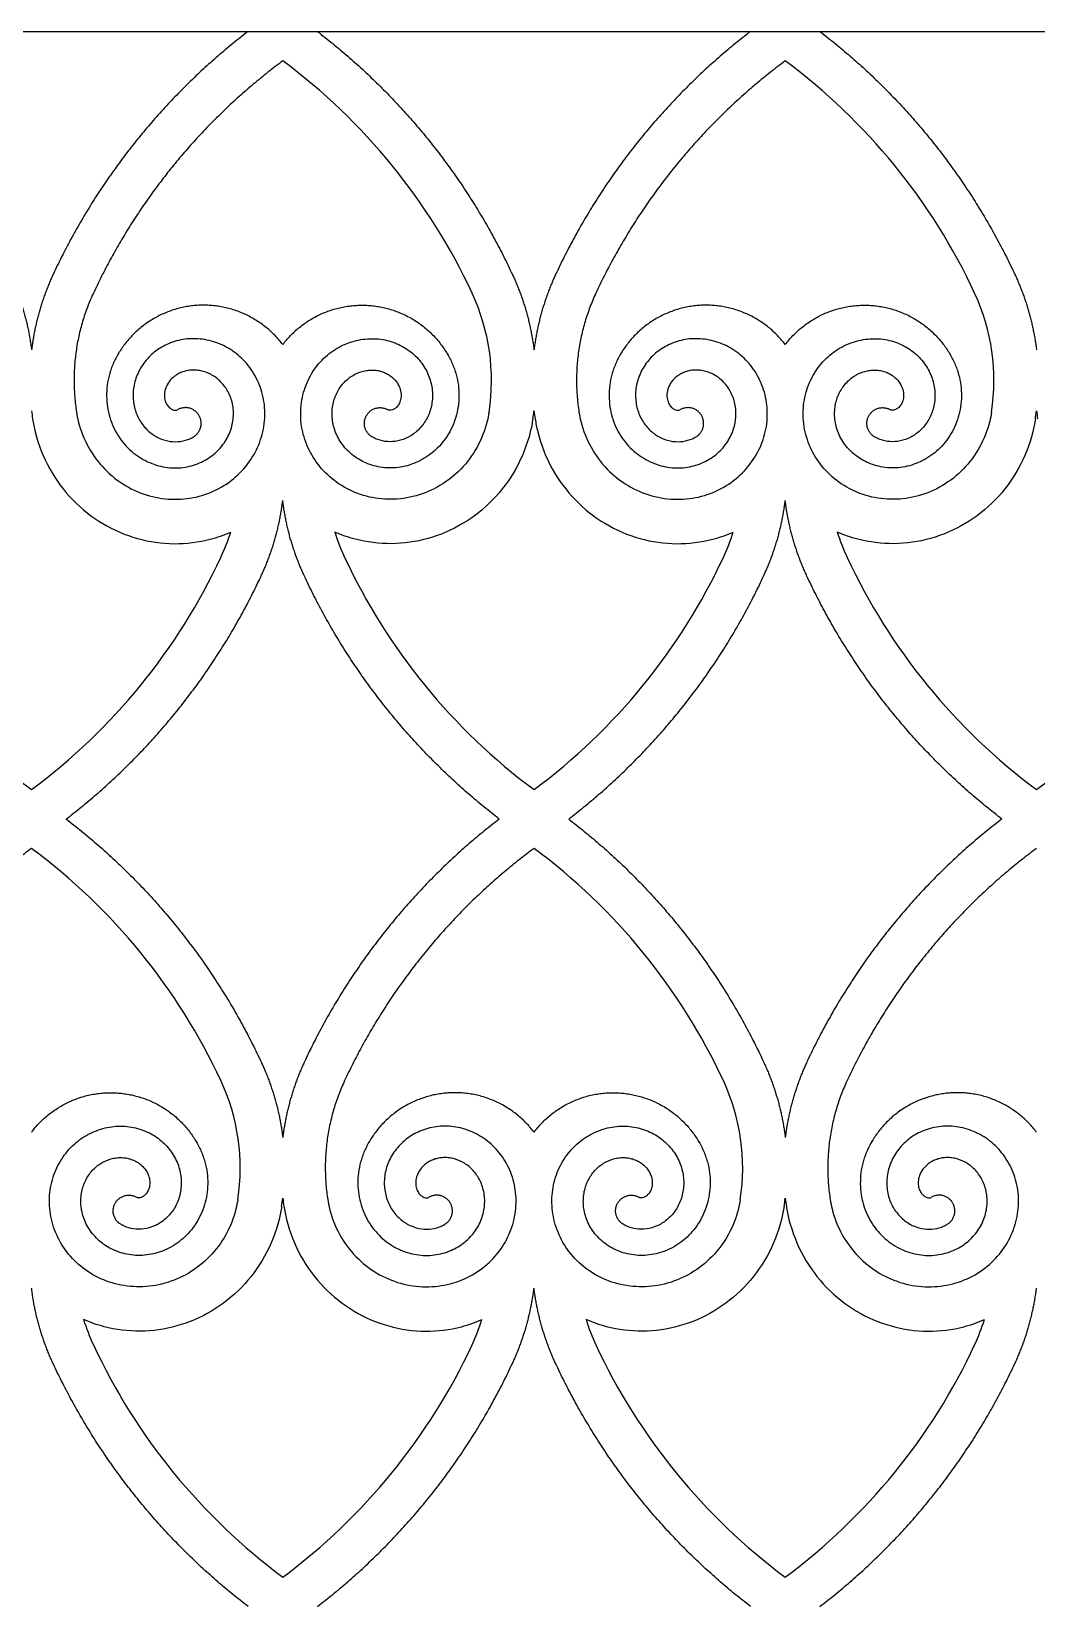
# Model space of a CAD drawing. Header units: millimetres. Extents: x -101 to 102, y -117 to 99.
# Drawn here: x 10.43 to 30.85, y -84.32 to -52.29 of the extents above; entities that cross this region are included whole.
import ezdxf

# ---------------------------------------------------------------- set-up
doc = ezdxf.new("R2010")
doc.units = ezdxf.units.MM
doc.header["$MEASUREMENT"] = 0
doc.layers.add('Layer 03', color=5, linetype='Continuous')

msp = doc.modelspace()

# ---------------------------------------------------------------- linework, layer by layer
at = {"layer": 'Layer 03'}
msp.add_line((0.212, -52.292), (51.282, -52.292), dxfattribs=at)
for centre, radius, start, end in [((8.121, -62.861), 12.425, 24.9889, 53.3772), ((18.335, -62.861), 12.425, 24.9889, 53.3772), ((15.577, -59.386), 4.198, 351.1753, 24.9886), ((25.791, -59.386), 4.198, 351.1753, 24.9886), ((15.488, -59.386), 5.1, 186.9641, 188.8247), ((15.577, -59.386), 5.1, 351.1753, 353.0359), ((25.702, -59.386), 5.1, 186.9641, 188.8247), ((25.791, -59.386), 5.1, 351.1753, 353.0359), ((35.916, -59.386), 5.1, 186.9641, 188.8247), ((10.47, -61.212), 4.198, 335.0114, 342.5582), ((20.595, -61.212), 4.198, 197.4418, 204.9886), ((20.684, -61.212), 4.198, 335.0114, 342.5582), ((30.809, -61.212), 4.198, 197.4418, 204.9886), ((17.838, -57.736), 12.425, 204.9889, 233.3772), ((3.014, -57.736), 12.425, 306.6228, 335.0111), ((28.052, -57.736), 12.425, 204.9889, 233.3772), ((13.228, -57.736), 12.425, 306.6228, 335.0111), ((38.266, -57.736), 12.425, 204.9889, 233.3772), ((23.442, -57.736), 12.425, 306.6228, 335.0111), ((3.014, -78.875), 12.425, 24.9889, 53.3772), ((13.228, -78.875), 12.425, 24.9889, 53.3772), ((10.47, -75.4), 4.198, 351.1753, 24.9886), ((20.684, -75.4), 4.198, 351.1753, 24.9886), ((10.47, -75.4), 5.1, 351.1753, 353.0359), ((20.595, -75.4), 5.1, 186.9641, 188.8247), ((20.684, -75.4), 5.1, 351.1753, 353.0359), ((30.809, -75.4), 5.1, 186.9641, 188.8247), ((15.488, -77.225), 4.198, 197.4418, 204.9886), ((15.577, -77.225), 4.198, 335.0114, 342.5582), ((25.702, -77.225), 4.198, 197.4418, 204.9886), ((25.791, -77.225), 4.198, 335.0114, 342.5582), ((22.945, -73.75), 12.425, 204.9889, 233.3772), ((8.121, -73.75), 12.425, 306.6228, 335.0111), ((33.159, -73.75), 12.425, 204.9889, 233.3772), ((18.335, -73.75), 12.425, 306.6228, 335.0111)]:
    msp.add_arc(centre, radius, start, end, dxfattribs=at)
for points, weights in [([(14.827, -52.292), (12.242, -54.277), (10.865, -57.232)], [0.998103778239, 0.970449936113, 1]), ([(16.238, -52.292), (18.823, -54.277), (20.2, -57.232)], [0.998103778239, 0.970449936113, 1]), ([(25.041, -52.292), (22.456, -54.277), (21.08, -57.232)], [0.998103778239, 0.970449936113, 1]), ([(26.452, -52.292), (29.037, -54.277), (30.414, -57.232)], [0.998103778239, 0.970449936113, 1]), ([(15.533, -52.889), (13.01, -54.764), (11.683, -57.613)], [1, 0.969470677396, 1]), ([(25.747, -52.889), (23.225, -54.764), (21.897, -57.613)], [1, 0.969470677396, 1]), ([(9.986, -57.232), (10.328, -57.965), (10.426, -58.768)], [1, 0.976971502449, 0.978482912345]), ([(10.865, -57.232), (10.524, -57.965), (10.426, -58.768)], [1, 0.976971502449, 0.978482912345]), ([(20.2, -57.232), (20.542, -57.965), (20.64, -58.768)], [1, 0.976971502449, 0.978482912345]), ([(21.08, -57.232), (20.738, -57.965), (20.64, -58.768)], [1, 0.976971502449, 0.978482912345]), ([(30.414, -57.232), (30.756, -57.965), (30.854, -58.768)], [1, 0.976971502449, 0.978482912345]), ([(11.683, -57.613), (11.144, -58.769), (11.34, -60.03)], [1, 0.956780634448, 1]), ([(21.897, -57.613), (21.358, -58.769), (21.554, -60.03)], [1, 0.956780634448, 1]), ([(15.093, -63.366), (15.435, -62.633), (15.533, -61.83)], [1, 0.976971502449, 0.978482912345]), ([(15.972, -63.366), (15.631, -62.633), (15.533, -61.83)], [1, 0.976971502449, 0.978482912345]), ([(25.307, -63.366), (25.649, -62.633), (25.747, -61.83)], [1, 0.976971502449, 0.978482912345]), ([(26.187, -63.366), (25.845, -62.633), (25.747, -61.83)], [1, 0.976971502449, 0.978482912345]), ([(11.131, -68.306), (13.716, -66.32), (15.093, -63.366)], [0.998103778239, 0.970449936113, 1]), ([(19.934, -68.306), (17.349, -66.32), (15.972, -63.366)], [0.998103778239, 0.970449936113, 1]), ([(21.345, -68.306), (23.93, -66.32), (25.307, -63.366)], [0.998103778239, 0.970449936113, 1]), ([(30.148, -68.306), (27.563, -66.32), (26.187, -63.366)], [0.998103778239, 0.970449936113, 1]), ([(11.131, -68.306), (13.716, -70.291), (15.093, -73.245)], [0.998103778239, 0.970449936113, 1]), ([(19.934, -68.306), (17.349, -70.291), (15.972, -73.245)], [0.998103778239, 0.970449936113, 1]), ([(21.345, -68.306), (23.93, -70.291), (25.307, -73.245)], [0.998103778239, 0.970449936113, 1]), ([(30.148, -68.306), (27.563, -70.291), (26.187, -73.245)], [0.998103778239, 0.970449936113, 1]), ([(10.426, -68.903), (7.903, -70.778), (6.576, -73.626)], [1, 0.969470677396, 1]), ([(20.64, -68.903), (18.118, -70.778), (16.79, -73.626)], [1, 0.969470677396, 1]), ([(30.854, -68.903), (28.332, -70.778), (27.004, -73.626)], [1, 0.969470677396, 1]), ([(15.093, -73.245), (15.435, -73.978), (15.533, -74.781)], [1, 0.976971502449, 0.978482912345]), ([(15.972, -73.245), (15.631, -73.978), (15.533, -74.781)], [1, 0.976971502449, 0.978482912345]), ([(25.307, -73.245), (25.649, -73.978), (25.747, -74.781)], [1, 0.976971502449, 0.978482912345]), ([(26.187, -73.245), (25.845, -73.978), (25.747, -74.781)], [1, 0.976971502449, 0.978482912345]), ([(16.79, -73.626), (16.251, -74.783), (16.447, -76.044)], [1, 0.956780634448, 1]), ([(27.004, -73.626), (26.465, -74.783), (26.661, -76.044)], [1, 0.956780634448, 1]), ([(10.865, -79.38), (10.524, -78.647), (10.426, -77.844)], [1, 0.976971502449, 0.978482912345]), ([(20.2, -79.38), (20.542, -78.647), (20.64, -77.844)], [1, 0.976971502449, 0.978482912345]), ([(21.08, -79.38), (20.738, -78.647), (20.64, -77.844)], [1, 0.976971502449, 0.978482912345]), ([(30.414, -79.38), (30.756, -78.647), (30.854, -77.844)], [1, 0.976971502449, 0.978482912345]), ([(14.827, -84.319), (12.242, -82.334), (10.865, -79.38)], [0.998103778239, 0.970449936113, 1]), ([(16.238, -84.319), (18.823, -82.334), (20.2, -79.38)], [0.998103778239, 0.970449936113, 1]), ([(25.041, -84.319), (22.456, -82.334), (21.08, -79.38)], [0.998103778239, 0.970449936113, 1]), ([(26.452, -84.319), (29.037, -82.334), (30.414, -79.38)], [0.998103778239, 0.970449936113, 1])]:
    msp.add_rational_spline(points, weights, degree=2, dxfattribs=at)
for points, weights, knots in [([(15.533, -58.66), (14.879, -57.793), (13.795, -57.862), (12.711, -57.931), (12.172, -58.874)], [1, 0.880475126004, 1, 0.880475126004, 1], [1.841527, 1.841527, 1.841527, 3.401903, 3.401903, 4.962279, 4.962279, 4.962279]), ([(15.533, -58.66), (16.187, -57.793), (17.271, -57.862), (18.354, -57.931), (18.893, -58.874)], [1, 0.880475126003, 1, 0.880475126003, 1], [1.841527, 1.841527, 1.841527, 3.401903, 3.401903, 4.962279, 4.962279, 4.962279]), ([(25.747, -58.66), (25.093, -57.793), (24.009, -57.862), (22.925, -57.931), (22.386, -58.874)], [1, 0.880475126004, 1, 0.880475126004, 1], [1.841527, 1.841527, 1.841527, 3.401903, 3.401903, 4.962279, 4.962279, 4.962279]), ([(25.747, -58.66), (26.401, -57.793), (27.485, -57.862), (28.568, -57.931), (29.107, -58.874)], [1, 0.880475126003, 1, 0.880475126003, 1], [1.841527, 1.841527, 1.841527, 3.401903, 3.401903, 4.962279, 4.962279, 4.962279]), ([(13.72, -60.534), (13.993, -60.369), (13.828, -60.095), (13.663, -59.822), (13.39, -59.987)], [1, 0.707106781187, 1, 0.707106781187, 1], [0, 0, 0, 0.392676, 0.392676, 0.785352, 0.785352, 0.785352]), ([(17.346, -60.534), (17.072, -60.369), (17.238, -60.095), (17.403, -59.822), (17.676, -59.987)], [1, 0.707106781187, 1, 0.707106781187, 1], [0, 0, 0, 0.392676, 0.392676, 0.785352, 0.785352, 0.785352]), ([(23.934, -60.534), (24.207, -60.369), (24.042, -60.095), (23.877, -59.822), (23.604, -59.987)], [1, 0.707106781187, 1, 0.707106781187, 1], [0, 0, 0, 0.392676, 0.392676, 0.785352, 0.785352, 0.785352]), ([(27.56, -60.534), (27.287, -60.369), (27.452, -60.095), (27.617, -59.822), (27.89, -59.987)], [1, 0.707106781187, 1, 0.707106781187, 1], [0, 0, 0, 0.392676, 0.392676, 0.785352, 0.785352, 0.785352]), ([(10.426, -74.674), (11.08, -73.807), (12.163, -73.876), (13.247, -73.945), (13.786, -74.887)], [1, 0.880475126003, 1, 0.880475126003, 1], [1.841527, 1.841527, 1.841527, 3.401903, 3.401903, 4.962279, 4.962279, 4.962279]), ([(20.64, -74.674), (19.986, -73.807), (18.902, -73.876), (17.818, -73.945), (17.279, -74.887)], [1, 0.880475126004, 1, 0.880475126004, 1], [1.841527, 1.841527, 1.841527, 3.401903, 3.401903, 4.962279, 4.962279, 4.962279]), ([(20.64, -74.674), (21.294, -73.807), (22.378, -73.876), (23.461, -73.945), (24, -74.887)], [1, 0.880475126003, 1, 0.880475126003, 1], [1.841527, 1.841527, 1.841527, 3.401903, 3.401903, 4.962279, 4.962279, 4.962279]), ([(30.854, -74.674), (30.2, -73.807), (29.116, -73.876), (28.032, -73.945), (27.493, -74.887)], [1, 0.880475126004, 1, 0.880475126004, 1], [1.841527, 1.841527, 1.841527, 3.401903, 3.401903, 4.962279, 4.962279, 4.962279]), ([(12.239, -76.547), (11.965, -76.382), (12.131, -76.109), (12.296, -75.836), (12.569, -76.001)], [1, 0.707106781187, 1, 0.707106781187, 1], [0, 0, 0, 0.392676, 0.392676, 0.785352, 0.785352, 0.785352]), ([(18.827, -76.547), (19.1, -76.382), (18.935, -76.109), (18.77, -75.836), (18.497, -76.001)], [1, 0.707106781187, 1, 0.707106781187, 1], [0, 0, 0, 0.392676, 0.392676, 0.785352, 0.785352, 0.785352]), ([(22.453, -76.547), (22.179, -76.382), (22.345, -76.109), (22.51, -75.836), (22.783, -76.001)], [1, 0.707106781187, 1, 0.707106781187, 1], [0, 0, 0, 0.392676, 0.392676, 0.785352, 0.785352, 0.785352]), ([(29.041, -76.547), (29.314, -76.382), (29.149, -76.109), (28.984, -75.836), (28.711, -76.001)], [1, 0.707106781187, 1, 0.707106781187, 1], [0, 0, 0, 0.392676, 0.392676, 0.785352, 0.785352, 0.785352])]:
    msp.add_rational_spline(points, weights, degree=2, knots=knots, dxfattribs=at)
for points, knots in [([(11.34, -60.03), (11.349, -60.094), (11.4, -60.345), (11.564, -60.759), (11.898, -61.208), (12.327, -61.546), (12.818, -61.756), (13.334, -61.828), (13.838, -61.764), (14.296, -61.576), (14.678, -61.282), (14.962, -60.909), (15.134, -60.487), (15.188, -60.047), (15.126, -59.622), (14.96, -59.239), (14.708, -58.924), (14.392, -58.693), (14.038, -58.559), (13.674, -58.523), (13.327, -58.583), (13.019, -58.727), (12.77, -58.938), (12.594, -59.198), (12.497, -59.483), (12.48, -59.77), (12.537, -60.039), (12.659, -60.272), (12.83, -60.454), (13.032, -60.577), (13.249, -60.637), (13.46, -60.635), (13.616, -60.59), (13.696, -60.548), (13.72, -60.534)], [0.11115, 0.11115, 0.11115, 0.11115, 0.125, 0.166667, 0.208333, 0.25, 0.291667, 0.333333, 0.375, 0.416667, 0.458333, 0.5, 0.541667, 0.583333, 0.625, 0.666667, 0.708333, 0.75, 0.791667, 0.833333, 0.875, 0.916667, 0.958333, 1, 1.041667, 1.083333, 1.125, 1.166667, 1.208333, 1.25, 1.291667, 1.333333, 1.375, 1.39359, 1.39359, 1.39359, 1.39359]), ([(19.726, -60.03), (19.716, -60.094), (19.666, -60.345), (19.502, -60.759), (19.168, -61.208), (18.738, -61.546), (18.247, -61.756), (17.731, -61.828), (17.227, -61.764), (16.77, -61.576), (16.387, -61.282), (16.103, -60.909), (15.931, -60.487), (15.878, -60.047), (15.939, -59.622), (16.105, -59.239), (16.358, -58.924), (16.674, -58.693), (17.027, -58.559), (17.391, -58.523), (17.739, -58.583), (18.046, -58.727), (18.295, -58.938), (18.472, -59.198), (18.569, -59.483), (18.586, -59.77), (18.528, -60.039), (18.407, -60.272), (18.236, -60.454), (18.033, -60.577), (17.817, -60.637), (17.605, -60.635), (17.45, -60.59), (17.369, -60.548), (17.346, -60.534)], [25.86995, 25.86995, 25.86995, 25.86995, 25.883801, 25.925467, 25.967134, 26.008801, 26.050467, 26.092134, 26.133801, 26.175467, 26.217134, 26.258801, 26.300467, 26.342134, 26.383801, 26.425467, 26.467134, 26.508801, 26.550467, 26.592134, 26.633801, 26.675467, 26.717134, 26.758801, 26.800467, 26.842134, 26.883801, 26.925467, 26.967134, 27.008801, 27.050467, 27.092134, 27.133801, 27.152391, 27.152391, 27.152391, 27.152391]), ([(21.554, -60.03), (21.564, -60.094), (21.614, -60.345), (21.778, -60.759), (22.112, -61.208), (22.541, -61.546), (23.032, -61.756), (23.548, -61.828), (24.052, -61.764), (24.51, -61.576), (24.892, -61.282), (25.176, -60.909), (25.348, -60.487), (25.402, -60.047), (25.34, -59.622), (25.174, -59.239), (24.922, -58.924), (24.606, -58.693), (24.252, -58.559), (23.888, -58.523), (23.541, -58.583), (23.233, -58.727), (22.985, -58.938), (22.808, -59.198), (22.711, -59.483), (22.694, -59.77), (22.751, -60.039), (22.873, -60.272), (23.044, -60.454), (23.246, -60.577), (23.463, -60.637), (23.674, -60.635), (23.83, -60.59), (23.91, -60.548), (23.934, -60.534)], [0.11115, 0.11115, 0.11115, 0.11115, 0.125, 0.166667, 0.208333, 0.25, 0.291667, 0.333333, 0.375, 0.416667, 0.458333, 0.5, 0.541667, 0.583333, 0.625, 0.666667, 0.708333, 0.75, 0.791667, 0.833333, 0.875, 0.916667, 0.958333, 1, 1.041667, 1.083333, 1.125, 1.166667, 1.208333, 1.25, 1.291667, 1.333333, 1.375, 1.39359, 1.39359, 1.39359, 1.39359]), ([(29.94, -60.03), (29.93, -60.094), (29.88, -60.345), (29.716, -60.759), (29.382, -61.208), (28.952, -61.546), (28.461, -61.756), (27.945, -61.828), (27.441, -61.764), (26.984, -61.576), (26.601, -61.282), (26.317, -60.909), (26.145, -60.487), (26.092, -60.047), (26.153, -59.622), (26.319, -59.239), (26.572, -58.924), (26.888, -58.693), (27.241, -58.559), (27.605, -58.523), (27.953, -58.583), (28.26, -58.727), (28.509, -58.938), (28.686, -59.198), (28.783, -59.483), (28.8, -59.77), (28.742, -60.039), (28.621, -60.272), (28.45, -60.454), (28.247, -60.577), (28.031, -60.637), (27.819, -60.635), (27.664, -60.59), (27.583, -60.548), (27.56, -60.534)], [25.86995, 25.86995, 25.86995, 25.86995, 25.883801, 25.925467, 25.967134, 26.008801, 26.050467, 26.092134, 26.133801, 26.175467, 26.217134, 26.258801, 26.300467, 26.342134, 26.383801, 26.425467, 26.467134, 26.508801, 26.550467, 26.592134, 26.633801, 26.675467, 26.717134, 26.758801, 26.800467, 26.842134, 26.883801, 26.925467, 26.967134, 27.008801, 27.050467, 27.092134, 27.133801, 27.152391, 27.152391, 27.152391, 27.152391]), ([(12.194, -58.838), (12.154, -58.903), (12.083, -59.043), (12.004, -59.26), (11.959, -59.484), (11.947, -59.707), (11.964, -59.927), (12.012, -60.138), (12.087, -60.337), (12.188, -60.521), (12.311, -60.686), (12.499, -60.875), (12.772, -61.054), (13.137, -61.167), (13.503, -61.174), (13.843, -61.083), (14.132, -60.909), (14.316, -60.71), (14.422, -60.531), (14.48, -60.391), (14.517, -60.249), (14.533, -60.107), (14.529, -59.967), (14.499, -59.79), (14.419, -59.59), (14.266, -59.394), (14.078, -59.256), (13.903, -59.194), (13.765, -59.176), (13.665, -59.177), (13.571, -59.191), (13.483, -59.218), (13.403, -59.255), (13.311, -59.316), (13.22, -59.407), (13.151, -59.534), (13.123, -59.66), (13.131, -59.774), (13.166, -59.867), (13.216, -59.934), (13.271, -59.975), (13.316, -59.992), (13.346, -59.996), (13.366, -59.995), (13.379, -59.992), (13.39, -59.987)], [0, 0, 0, 0, 0.180595, 0.36632, 0.542513, 0.716755, 0.890146, 1.059375, 1.225711, 1.389332, 1.550388, 1.708157, 2.015484, 2.311372, 2.595812, 2.868796, 3.13032, 3.380379, 3.500961, 3.618964, 3.733805, 3.84607, 3.955185, 4.061688, 4.265809, 4.458424, 4.63954, 4.809162, 4.889786, 4.967278, 5.042164, 5.113871, 5.182991, 5.248922, 5.372409, 5.484305, 5.58458, 5.673196, 5.750106, 5.815254, 5.868572, 5.909956, 5.925989, 5.939391, 5.956282, 5.956282, 5.956282, 5.956282]), ([(18.872, -58.838), (18.912, -58.903), (18.982, -59.043), (19.062, -59.26), (19.107, -59.484), (19.119, -59.707), (19.101, -59.927), (19.054, -60.138), (18.978, -60.337), (18.878, -60.521), (18.754, -60.686), (18.566, -60.875), (18.293, -61.054), (17.929, -61.167), (17.562, -61.174), (17.222, -61.083), (16.934, -60.909), (16.749, -60.71), (16.643, -60.531), (16.585, -60.391), (16.549, -60.249), (16.533, -60.107), (16.537, -59.967), (16.567, -59.79), (16.647, -59.59), (16.799, -59.394), (16.988, -59.256), (17.162, -59.194), (17.301, -59.176), (17.4, -59.177), (17.495, -59.191), (17.583, -59.218), (17.662, -59.255), (17.755, -59.316), (17.846, -59.407), (17.915, -59.534), (17.942, -59.66), (17.934, -59.774), (17.899, -59.867), (17.849, -59.934), (17.794, -59.975), (17.749, -59.992), (17.719, -59.996), (17.7, -59.995), (17.687, -59.992), (17.676, -59.987)], [0, 0, 0, 0, 0.180595, 0.36632, 0.542513, 0.716755, 0.890146, 1.059375, 1.225711, 1.389332, 1.550388, 1.708157, 2.015484, 2.311372, 2.595812, 2.868796, 3.13032, 3.380379, 3.500961, 3.618964, 3.733805, 3.84607, 3.955185, 4.061688, 4.265809, 4.458424, 4.63954, 4.809162, 4.889786, 4.967278, 5.042164, 5.113871, 5.182991, 5.248922, 5.372409, 5.484305, 5.58458, 5.673196, 5.750106, 5.815254, 5.868572, 5.909956, 5.925989, 5.939391, 5.956282, 5.956282, 5.956282, 5.956282]), ([(22.408, -58.838), (22.368, -58.903), (22.297, -59.043), (22.218, -59.26), (22.173, -59.484), (22.161, -59.707), (22.179, -59.927), (22.226, -60.138), (22.301, -60.337), (22.402, -60.521), (22.525, -60.686), (22.713, -60.875), (22.987, -61.054), (23.351, -61.167), (23.717, -61.174), (24.057, -61.083), (24.346, -60.909), (24.53, -60.71), (24.636, -60.531), (24.694, -60.391), (24.731, -60.249), (24.747, -60.107), (24.743, -59.967), (24.713, -59.79), (24.633, -59.59), (24.481, -59.394), (24.292, -59.256), (24.117, -59.194), (23.979, -59.176), (23.879, -59.177), (23.785, -59.191), (23.697, -59.218), (23.617, -59.255), (23.525, -59.316), (23.434, -59.407), (23.365, -59.534), (23.337, -59.66), (23.345, -59.774), (23.38, -59.867), (23.43, -59.934), (23.486, -59.975), (23.53, -59.992), (23.56, -59.996), (23.58, -59.995), (23.593, -59.992), (23.604, -59.987)], [0, 0, 0, 0, 0.180595, 0.36632, 0.542513, 0.716755, 0.890146, 1.059375, 1.225711, 1.389332, 1.550388, 1.708157, 2.015484, 2.311372, 2.595812, 2.868796, 3.13032, 3.380379, 3.500961, 3.618964, 3.733805, 3.84607, 3.955185, 4.061688, 4.265809, 4.458424, 4.63954, 4.809162, 4.889786, 4.967278, 5.042164, 5.113871, 5.182991, 5.248922, 5.372409, 5.484305, 5.58458, 5.673196, 5.750106, 5.815254, 5.868572, 5.909956, 5.925989, 5.939391, 5.956282, 5.956282, 5.956282, 5.956282]), ([(29.086, -58.838), (29.126, -58.903), (29.196, -59.043), (29.276, -59.26), (29.321, -59.484), (29.333, -59.707), (29.315, -59.927), (29.268, -60.138), (29.192, -60.337), (29.092, -60.521), (28.968, -60.686), (28.78, -60.875), (28.507, -61.054), (28.143, -61.167), (27.776, -61.174), (27.437, -61.083), (27.148, -60.909), (26.963, -60.71), (26.857, -60.531), (26.799, -60.391), (26.763, -60.249), (26.747, -60.107), (26.751, -59.967), (26.781, -59.79), (26.861, -59.59), (27.013, -59.394), (27.202, -59.256), (27.376, -59.194), (27.515, -59.176), (27.614, -59.177), (27.709, -59.191), (27.797, -59.218), (27.876, -59.255), (27.969, -59.316), (28.06, -59.407), (28.129, -59.534), (28.156, -59.66), (28.148, -59.774), (28.114, -59.867), (28.063, -59.934), (28.008, -59.975), (27.963, -59.992), (27.933, -59.996), (27.914, -59.995), (27.901, -59.992), (27.89, -59.987)], [0, 0, 0, 0, 0.180595, 0.36632, 0.542513, 0.716755, 0.890146, 1.059375, 1.225711, 1.389332, 1.550388, 1.708157, 2.015484, 2.311372, 2.595812, 2.868796, 3.13032, 3.380379, 3.500961, 3.618964, 3.733805, 3.84607, 3.955185, 4.061688, 4.265809, 4.458424, 4.63954, 4.809162, 4.889786, 4.967278, 5.042164, 5.113871, 5.182991, 5.248922, 5.372409, 5.484305, 5.58458, 5.673196, 5.750106, 5.815254, 5.868572, 5.909956, 5.925989, 5.939391, 5.956282, 5.956282, 5.956282, 5.956282]), ([(10.448, -60.168), (10.462, -60.258), (10.533, -60.61), (10.762, -61.196), (11.238, -61.839), (11.855, -62.327), (12.567, -62.633), (13.32, -62.74), (13.967, -62.66), (14.341, -62.53), (14.475, -62.47)], [13.405111, 13.405111, 13.405111, 13.405111, 13.617468, 14.249224, 14.869986, 15.481048, 16.082011, 16.673001, 17.253995, 17.600011, 17.600011, 17.600011, 17.600011]), ([(20.617, -60.168), (20.603, -60.258), (20.533, -60.61), (20.303, -61.196), (19.827, -61.839), (19.21, -62.327), (18.499, -62.633), (17.745, -62.74), (17.098, -62.66), (16.725, -62.53), (16.59, -62.47)], [13.405111, 13.405111, 13.405111, 13.405111, 13.617468, 14.249224, 14.869986, 15.481048, 16.082011, 16.673001, 17.253995, 17.600011, 17.600011, 17.600011, 17.600011]), ([(20.663, -60.168), (20.676, -60.258), (20.747, -60.61), (20.977, -61.196), (21.453, -61.839), (22.069, -62.327), (22.781, -62.633), (23.534, -62.74), (24.181, -62.66), (24.555, -62.53), (24.69, -62.47)], [13.405111, 13.405111, 13.405111, 13.405111, 13.617468, 14.249224, 14.869986, 15.481048, 16.082011, 16.673001, 17.253995, 17.600011, 17.600011, 17.600011, 17.600011]), ([(30.831, -60.168), (30.817, -60.258), (30.747, -60.61), (30.517, -61.196), (30.041, -61.839), (29.424, -62.327), (28.713, -62.633), (27.959, -62.74), (27.312, -62.66), (26.939, -62.53), (26.804, -62.47)], [13.405111, 13.405111, 13.405111, 13.405111, 13.617468, 14.249224, 14.869986, 15.481048, 16.082011, 16.673001, 17.253995, 17.600011, 17.600011, 17.600011, 17.600011]), ([(14.619, -76.044), (14.609, -76.107), (14.559, -76.359), (14.395, -76.773), (14.061, -77.222), (13.631, -77.56), (13.14, -77.769), (12.624, -77.841), (12.12, -77.778), (11.663, -77.589), (11.28, -77.296), (10.996, -76.923), (10.824, -76.501), (10.77, -76.061), (10.832, -75.635), (10.998, -75.253), (11.251, -74.937), (11.567, -74.707), (11.92, -74.572), (12.284, -74.537), (12.631, -74.596), (12.939, -74.74), (13.188, -74.952), (13.365, -75.211), (13.462, -75.496), (13.479, -75.784), (13.421, -76.053), (13.3, -76.286), (13.129, -76.468), (12.926, -76.591), (12.71, -76.65), (12.498, -76.649), (12.343, -76.604), (12.262, -76.562), (12.239, -76.547)], [25.86995, 25.86995, 25.86995, 25.86995, 25.883801, 25.925467, 25.967134, 26.008801, 26.050467, 26.092134, 26.133801, 26.175467, 26.217134, 26.258801, 26.300467, 26.342134, 26.383801, 26.425467, 26.467134, 26.508801, 26.550467, 26.592134, 26.633801, 26.675467, 26.717134, 26.758801, 26.800467, 26.842134, 26.883801, 26.925467, 26.967134, 27.008801, 27.050467, 27.092134, 27.133801, 27.152391, 27.152391, 27.152391, 27.152391]), ([(16.447, -76.044), (16.456, -76.107), (16.507, -76.359), (16.671, -76.773), (17.005, -77.222), (17.434, -77.56), (17.925, -77.769), (18.441, -77.841), (18.945, -77.778), (19.403, -77.589), (19.785, -77.296), (20.069, -76.923), (20.241, -76.501), (20.295, -76.061), (20.233, -75.635), (20.067, -75.253), (19.815, -74.937), (19.499, -74.707), (19.145, -74.572), (18.781, -74.537), (18.434, -74.596), (18.126, -74.74), (17.877, -74.952), (17.701, -75.211), (17.604, -75.496), (17.587, -75.784), (17.644, -76.053), (17.766, -76.286), (17.937, -76.468), (18.139, -76.591), (18.356, -76.65), (18.567, -76.649), (18.723, -76.604), (18.803, -76.562), (18.827, -76.547)], [0.11115, 0.11115, 0.11115, 0.11115, 0.125, 0.166667, 0.208333, 0.25, 0.291667, 0.333333, 0.375, 0.416667, 0.458333, 0.5, 0.541667, 0.583333, 0.625, 0.666667, 0.708333, 0.75, 0.791667, 0.833333, 0.875, 0.916667, 0.958333, 1, 1.041667, 1.083333, 1.125, 1.166667, 1.208333, 1.25, 1.291667, 1.333333, 1.375, 1.39359, 1.39359, 1.39359, 1.39359]), ([(24.833, -76.044), (24.823, -76.107), (24.773, -76.359), (24.609, -76.773), (24.275, -77.222), (23.845, -77.56), (23.354, -77.769), (22.838, -77.841), (22.334, -77.778), (21.877, -77.589), (21.494, -77.296), (21.21, -76.923), (21.038, -76.501), (20.985, -76.061), (21.046, -75.635), (21.212, -75.253), (21.465, -74.937), (21.781, -74.707), (22.134, -74.572), (22.498, -74.537), (22.846, -74.596), (23.153, -74.74), (23.402, -74.952), (23.579, -75.211), (23.676, -75.496), (23.693, -75.784), (23.635, -76.053), (23.514, -76.286), (23.343, -76.468), (23.14, -76.591), (22.924, -76.65), (22.712, -76.649), (22.557, -76.604), (22.476, -76.562), (22.453, -76.547)], [25.86995, 25.86995, 25.86995, 25.86995, 25.883801, 25.925467, 25.967134, 26.008801, 26.050467, 26.092134, 26.133801, 26.175467, 26.217134, 26.258801, 26.300467, 26.342134, 26.383801, 26.425467, 26.467134, 26.508801, 26.550467, 26.592134, 26.633801, 26.675467, 26.717134, 26.758801, 26.800467, 26.842134, 26.883801, 26.925467, 26.967134, 27.008801, 27.050467, 27.092134, 27.133801, 27.152391, 27.152391, 27.152391, 27.152391]), ([(26.661, -76.044), (26.671, -76.107), (26.721, -76.359), (26.885, -76.773), (27.219, -77.222), (27.648, -77.56), (28.14, -77.769), (28.655, -77.841), (29.159, -77.778), (29.617, -77.589), (29.999, -77.296), (30.283, -76.923), (30.455, -76.501), (30.509, -76.061), (30.447, -75.635), (30.281, -75.253), (30.029, -74.937), (29.713, -74.707), (29.359, -74.572), (28.995, -74.537), (28.648, -74.596), (28.34, -74.74), (28.092, -74.952), (27.915, -75.211), (27.818, -75.496), (27.801, -75.784), (27.858, -76.053), (27.98, -76.286), (28.151, -76.468), (28.354, -76.591), (28.57, -76.65), (28.781, -76.649), (28.937, -76.604), (29.017, -76.562), (29.041, -76.547)], [0.11115, 0.11115, 0.11115, 0.11115, 0.125, 0.166667, 0.208333, 0.25, 0.291667, 0.333333, 0.375, 0.416667, 0.458333, 0.5, 0.541667, 0.583333, 0.625, 0.666667, 0.708333, 0.75, 0.791667, 0.833333, 0.875, 0.916667, 0.958333, 1, 1.041667, 1.083333, 1.125, 1.166667, 1.208333, 1.25, 1.291667, 1.333333, 1.375, 1.39359, 1.39359, 1.39359, 1.39359]), ([(13.765, -74.851), (13.805, -74.917), (13.875, -75.056), (13.954, -75.273), (14, -75.498), (14.012, -75.721), (13.994, -75.94), (13.947, -76.152), (13.871, -76.351), (13.771, -76.535), (13.647, -76.699), (13.459, -76.889), (13.186, -77.068), (12.822, -77.181), (12.455, -77.188), (12.115, -77.097), (11.827, -76.923), (11.642, -76.724), (11.536, -76.544), (11.478, -76.405), (11.442, -76.263), (11.426, -76.12), (11.43, -75.98), (11.46, -75.804), (11.54, -75.603), (11.692, -75.407), (11.881, -75.27), (12.055, -75.207), (12.194, -75.189), (12.293, -75.19), (12.388, -75.205), (12.475, -75.232), (12.555, -75.269), (12.648, -75.329), (12.739, -75.421), (12.808, -75.548), (12.835, -75.674), (12.827, -75.788), (12.792, -75.881), (12.742, -75.948), (12.687, -75.989), (12.642, -76.006), (12.612, -76.009), (12.593, -76.009), (12.58, -76.006), (12.569, -76.001)], [0, 0, 0, 0, 0.180595, 0.36632, 0.542513, 0.716755, 0.890146, 1.059375, 1.225711, 1.389332, 1.550388, 1.708157, 2.015484, 2.311372, 2.595812, 2.868796, 3.13032, 3.380379, 3.500961, 3.618964, 3.733805, 3.84607, 3.955185, 4.061688, 4.265809, 4.458424, 4.63954, 4.809162, 4.889786, 4.967278, 5.042164, 5.113871, 5.182991, 5.248922, 5.372409, 5.484305, 5.58458, 5.673196, 5.750106, 5.815254, 5.868572, 5.909956, 5.925989, 5.939391, 5.956282, 5.956282, 5.956282, 5.956282]), ([(17.301, -74.851), (17.261, -74.917), (17.19, -75.056), (17.111, -75.273), (17.066, -75.498), (17.054, -75.721), (17.072, -75.94), (17.119, -76.152), (17.194, -76.351), (17.295, -76.535), (17.418, -76.699), (17.606, -76.889), (17.88, -77.068), (18.244, -77.181), (18.61, -77.188), (18.95, -77.097), (19.239, -76.923), (19.423, -76.724), (19.529, -76.544), (19.587, -76.405), (19.624, -76.263), (19.64, -76.12), (19.636, -75.98), (19.606, -75.804), (19.526, -75.603), (19.373, -75.407), (19.185, -75.27), (19.01, -75.207), (18.872, -75.189), (18.772, -75.19), (18.678, -75.205), (18.59, -75.232), (18.51, -75.269), (18.418, -75.329), (18.327, -75.421), (18.258, -75.548), (18.23, -75.674), (18.238, -75.788), (18.273, -75.881), (18.323, -75.948), (18.378, -75.989), (18.423, -76.006), (18.453, -76.009), (18.473, -76.009), (18.486, -76.006), (18.497, -76.001)], [0, 0, 0, 0, 0.180595, 0.36632, 0.542513, 0.716755, 0.890146, 1.059375, 1.225711, 1.389332, 1.550388, 1.708157, 2.015484, 2.311372, 2.595812, 2.868796, 3.13032, 3.380379, 3.500961, 3.618964, 3.733805, 3.84607, 3.955185, 4.061688, 4.265809, 4.458424, 4.63954, 4.809162, 4.889786, 4.967278, 5.042164, 5.113871, 5.182991, 5.248922, 5.372409, 5.484305, 5.58458, 5.673196, 5.750106, 5.815254, 5.868572, 5.909956, 5.925989, 5.939391, 5.956282, 5.956282, 5.956282, 5.956282]), ([(23.979, -74.851), (24.019, -74.917), (24.089, -75.056), (24.169, -75.273), (24.214, -75.498), (24.226, -75.721), (24.208, -75.94), (24.161, -76.152), (24.085, -76.351), (23.985, -76.535), (23.861, -76.699), (23.673, -76.889), (23.4, -77.068), (23.036, -77.181), (22.669, -77.188), (22.329, -77.097), (22.041, -76.923), (21.856, -76.724), (21.75, -76.544), (21.692, -76.405), (21.656, -76.263), (21.64, -76.12), (21.644, -75.98), (21.674, -75.804), (21.754, -75.603), (21.906, -75.407), (22.095, -75.27), (22.269, -75.207), (22.408, -75.189), (22.507, -75.19), (22.602, -75.205), (22.69, -75.232), (22.769, -75.269), (22.862, -75.329), (22.953, -75.421), (23.022, -75.548), (23.049, -75.674), (23.041, -75.788), (23.007, -75.881), (22.956, -75.948), (22.901, -75.989), (22.856, -76.006), (22.826, -76.009), (22.807, -76.009), (22.794, -76.006), (22.783, -76.001)], [0, 0, 0, 0, 0.180595, 0.36632, 0.542513, 0.716755, 0.890146, 1.059375, 1.225711, 1.389332, 1.550388, 1.708157, 2.015484, 2.311372, 2.595812, 2.868796, 3.13032, 3.380379, 3.500961, 3.618964, 3.733805, 3.84607, 3.955185, 4.061688, 4.265809, 4.458424, 4.63954, 4.809162, 4.889786, 4.967278, 5.042164, 5.113871, 5.182991, 5.248922, 5.372409, 5.484305, 5.58458, 5.673196, 5.750106, 5.815254, 5.868572, 5.909956, 5.925989, 5.939391, 5.956282, 5.956282, 5.956282, 5.956282]), ([(27.515, -74.851), (27.475, -74.917), (27.404, -75.056), (27.325, -75.273), (27.28, -75.498), (27.268, -75.721), (27.286, -75.94), (27.333, -76.152), (27.408, -76.351), (27.509, -76.535), (27.632, -76.699), (27.82, -76.889), (28.094, -77.068), (28.458, -77.181), (28.824, -77.188), (29.164, -77.097), (29.453, -76.923), (29.637, -76.724), (29.743, -76.544), (29.801, -76.405), (29.838, -76.263), (29.854, -76.12), (29.85, -75.98), (29.82, -75.804), (29.74, -75.603), (29.588, -75.407), (29.399, -75.27), (29.224, -75.207), (29.086, -75.189), (28.986, -75.19), (28.892, -75.205), (28.804, -75.232), (28.724, -75.269), (28.632, -75.329), (28.541, -75.421), (28.472, -75.548), (28.444, -75.674), (28.452, -75.788), (28.487, -75.881), (28.537, -75.948), (28.593, -75.989), (28.637, -76.006), (28.667, -76.009), (28.687, -76.009), (28.7, -76.006), (28.711, -76.001)], [0, 0, 0, 0, 0.180595, 0.36632, 0.542513, 0.716755, 0.890146, 1.059375, 1.225711, 1.389332, 1.550388, 1.708157, 2.015484, 2.311372, 2.595812, 2.868796, 3.13032, 3.380379, 3.500961, 3.618964, 3.733805, 3.84607, 3.955185, 4.061688, 4.265809, 4.458424, 4.63954, 4.809162, 4.889786, 4.967278, 5.042164, 5.113871, 5.182991, 5.248922, 5.372409, 5.484305, 5.58458, 5.673196, 5.750106, 5.815254, 5.868572, 5.909956, 5.925989, 5.939391, 5.956282, 5.956282, 5.956282, 5.956282]), ([(15.51, -76.182), (15.496, -76.271), (15.426, -76.624), (15.196, -77.209), (14.72, -77.852), (14.103, -78.341), (13.392, -78.646), (12.638, -78.754), (11.991, -78.674), (11.618, -78.543), (11.483, -78.484)], [13.405111, 13.405111, 13.405111, 13.405111, 13.617468, 14.249224, 14.869986, 15.481048, 16.082011, 16.673001, 17.253995, 17.600011, 17.600011, 17.600011, 17.600011]), ([(15.555, -76.182), (15.569, -76.271), (15.64, -76.624), (15.869, -77.209), (16.346, -77.852), (16.962, -78.341), (17.674, -78.646), (18.427, -78.754), (19.074, -78.674), (19.448, -78.543), (19.583, -78.484)], [13.405111, 13.405111, 13.405111, 13.405111, 13.617468, 14.249224, 14.869986, 15.481048, 16.082011, 16.673001, 17.253995, 17.600011, 17.600011, 17.600011, 17.600011]), ([(25.724, -76.182), (25.71, -76.271), (25.64, -76.624), (25.41, -77.209), (24.934, -77.852), (24.317, -78.341), (23.606, -78.646), (22.852, -78.754), (22.205, -78.674), (21.832, -78.543), (21.697, -78.484)], [13.405111, 13.405111, 13.405111, 13.405111, 13.617468, 14.249224, 14.869986, 15.481048, 16.082011, 16.673001, 17.253995, 17.600011, 17.600011, 17.600011, 17.600011]), ([(25.77, -76.182), (25.783, -76.271), (25.854, -76.624), (26.084, -77.209), (26.56, -77.852), (27.177, -78.341), (27.888, -78.646), (28.641, -78.754), (29.288, -78.674), (29.662, -78.543), (29.797, -78.484)], [13.405111, 13.405111, 13.405111, 13.405111, 13.617468, 14.249224, 14.869986, 15.481048, 16.082011, 16.673001, 17.253995, 17.600011, 17.600011, 17.600011, 17.600011])]:
    msp.add_open_spline(points, degree=3, knots=knots, dxfattribs=at)

doc.saveas('drawing.dxf')
